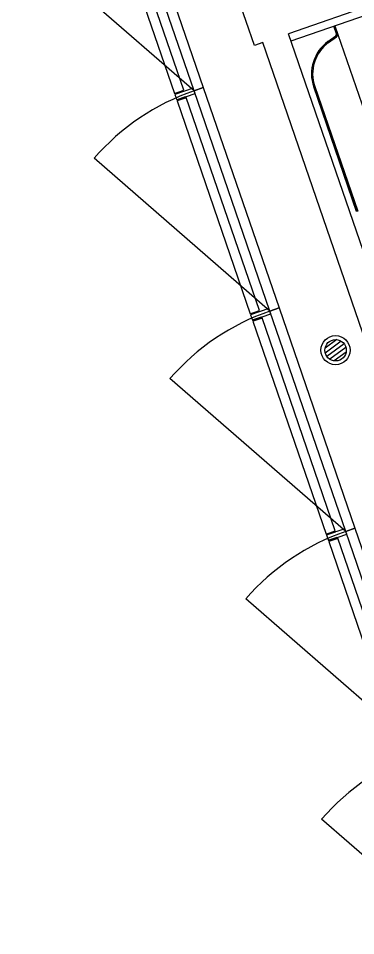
# Model space of a CAD drawing. Extents: x 809431 to 809707, y 818703 to 819368.
# Drawn here: x 809646.636 to 809648.374, y 818762.642 to 818767.366 of the extents above; entities that cross this region are included whole.
import ezdxf

# ---------------------------------------------------------------- set-up
doc = ezdxf.new("R2010")
doc.units = 0
for name, color, linetype in [('Floor Fin', 7, 'Continuous'), ('MAJ221__', 7, 'Continuous'), ('MAJ322__', 7, 'Continuous'), ('MAJ325__', 7, 'Continuous'), ('MAJ342__', 7, 'Continuous'), ('MAJ421__', 7, 'Continuous'), ('MAJ740__', 7, 'Continuous')]:
    doc.layers.add(name, color=color, linetype=linetype)

msp = doc.modelspace()

# ---------------------------------------------------------------- linework, layer by layer
at = {"layer": 'Floor Fin'}
for p, q in [((809648.2768, 818765.7119), (809648.2161, 818765.667)), ((809648.2996, 818765.7039), (809648.2172, 818765.6429)), ((809648.3145, 818765.69), (809648.2261, 818765.6246)), ((809648.3234, 818765.6717), (809648.241, 818765.6108)), ((809648.3244, 818765.6476), (809648.2637, 818765.6027))]:
    msp.add_line(p, q, dxfattribs=at)
for radius in [0.075, 0.055]:
    msp.add_circle((809648.2703, 818765.6573), radius, dxfattribs=at)
at = {"layer": 'MAJ221__'}
for p, q in [((809647.8523, 818767.2272), (809646.9863, 818769.7423)), ((809652.925, 818768.9739), (809648.0272, 818767.2874)), ((809651.2048, 818758.0591), (809648.0272, 818767.2874)), ((809647.8949, 818767.2418), (809647.8523, 818767.2272)), ((809651.0724, 818758.0136), (809647.8949, 818767.2418))]:
    msp.add_line(p, q, dxfattribs=at)
at = {"layer": 'MAJ322__'}
for p, q in [((809647.5415, 818766.9933), (809646.6359, 818767.7805)), ((809647.9322, 818765.8586), (809647.0266, 818766.6459)), ((809648.3229, 818764.724), (809647.4173, 818765.5113)), ((809648.7136, 818763.5894), (809647.8079, 818764.3767)), ((809649.1043, 818762.4548), (809648.1986, 818763.242))]:
    msp.add_line(p, q, dxfattribs=at)
for centre in [(809647.9322, 818765.8586), (809648.3229, 818764.724), (809648.7136, 818763.5894), (809649.1043, 818762.4548)]:
    msp.add_arc(centre, 1.2, 109, 139, dxfattribs=at)
at = {"layer": 'MAJ325__'}
for points in [[(809647.5415, 818766.9933), (809647.1509, 818768.1279), (809647.1981, 818768.1442), (809647.5888, 818767.0095)], [(809647.9322, 818765.8586), (809647.5415, 818766.9933), (809647.5888, 818767.0095), (809647.9795, 818765.8749)], [(809648.3229, 818764.724), (809647.9322, 818765.8586), (809647.9795, 818765.8749), (809648.3702, 818764.7403)], [(809648.7136, 818763.5894), (809648.3229, 818764.724), (809648.3702, 818764.7403), (809648.7609, 818763.6057)]]:
    msp.add_lwpolyline(points, close=True, dxfattribs=at)
at = {"layer": 'MAJ342__'}
for points in [[(809647.0628, 818768.0764), (809647.4405, 818766.9796), (809647.4878, 818766.9959), (809647.1101, 818768.0927)], [(809647.4421, 818766.9749), (809647.4519, 818766.9465), (809647.5464, 818766.9791), (809647.5367, 818767.0074)], [(809647.4449, 818766.9759), (809647.4433, 818766.9806), (809647.4849, 818766.9949), (809647.4866, 818766.9902)], [(809647.4535, 818766.9418), (809647.8312, 818765.845), (809647.8784, 818765.8613), (809647.5008, 818766.9581)], [(809647.4547, 818766.9475), (809647.4563, 818766.9428), (809647.4979, 818766.9571), (809647.4963, 818766.9618)], [(809647.8328, 818765.8403), (809647.8426, 818765.8119), (809647.9371, 818765.8445), (809647.9273, 818765.8728)], [(809647.8356, 818765.8412), (809647.834, 818765.846), (809647.8756, 818765.8603), (809647.8772, 818765.8556)], [(809647.8442, 818765.8072), (809648.2218, 818764.7104), (809648.2691, 818764.7266), (809647.8915, 818765.8234)], [(809647.8454, 818765.8129), (809647.847, 818765.8081), (809647.8886, 818765.8225), (809647.887, 818765.8272)], [(809648.2235, 818764.7056), (809648.2332, 818764.6773), (809648.3278, 818764.7098), (809648.318, 818764.7382)], [(809648.2263, 818764.7066), (809648.2247, 818764.7113), (809648.2663, 818764.7257), (809648.2679, 818764.7209)], [(809648.2349, 818764.6725), (809648.6125, 818763.5757), (809648.6598, 818763.592), (809648.2821, 818764.6888)], [(809648.2361, 818764.6783), (809648.2377, 818764.6735), (809648.2793, 818764.6878), (809648.2777, 818764.6926)]]:
    msp.add_lwpolyline(points, close=True, dxfattribs=at)
at = {"layer": 'MAJ421__'}
for p, q in [((809652.938, 818768.936), (809648.0403, 818767.2496)), ((809648.275, 818767.2866), (809648.2615, 818767.3258)), ((809648.2807, 818767.2886), (809648.2672, 818767.3277)), ((809648.2313, 818767.247), (809648.2718, 818767.2764)), ((809648.2348, 818767.2421), (809648.2753, 818767.2715)), ((809648.3787, 818766.3711), (809648.1576, 818767.0133)), ((809648.3844, 818766.373), (809648.1633, 818767.0152))]:
    msp.add_line(p, q, dxfattribs=at)
for centre, radius, start, end in [((809648.2665, 818767.2837), 0.009, 306, 19), ((809648.2665, 818767.2837), 0.015, 306, 19), ((809648.3524, 818767.0803), 0.206, 126, 199), ((809648.3524, 818767.0803), 0.2, 126, 199)]:
    msp.add_arc(centre, radius, start, end, dxfattribs=at)
at = {"layer": 'MAJ740__'}
msp.add_line((809648.2672, 818767.3277), (809648.6587, 818766.1907), dxfattribs=at)
msp.add_lwpolyline([(809648.3787, 818766.3711), (809648.1576, 818767.0133), (809648.1633, 818767.0152), (809648.3844, 818766.373)], close=True, dxfattribs=at)

doc.saveas('drawing.dxf')
